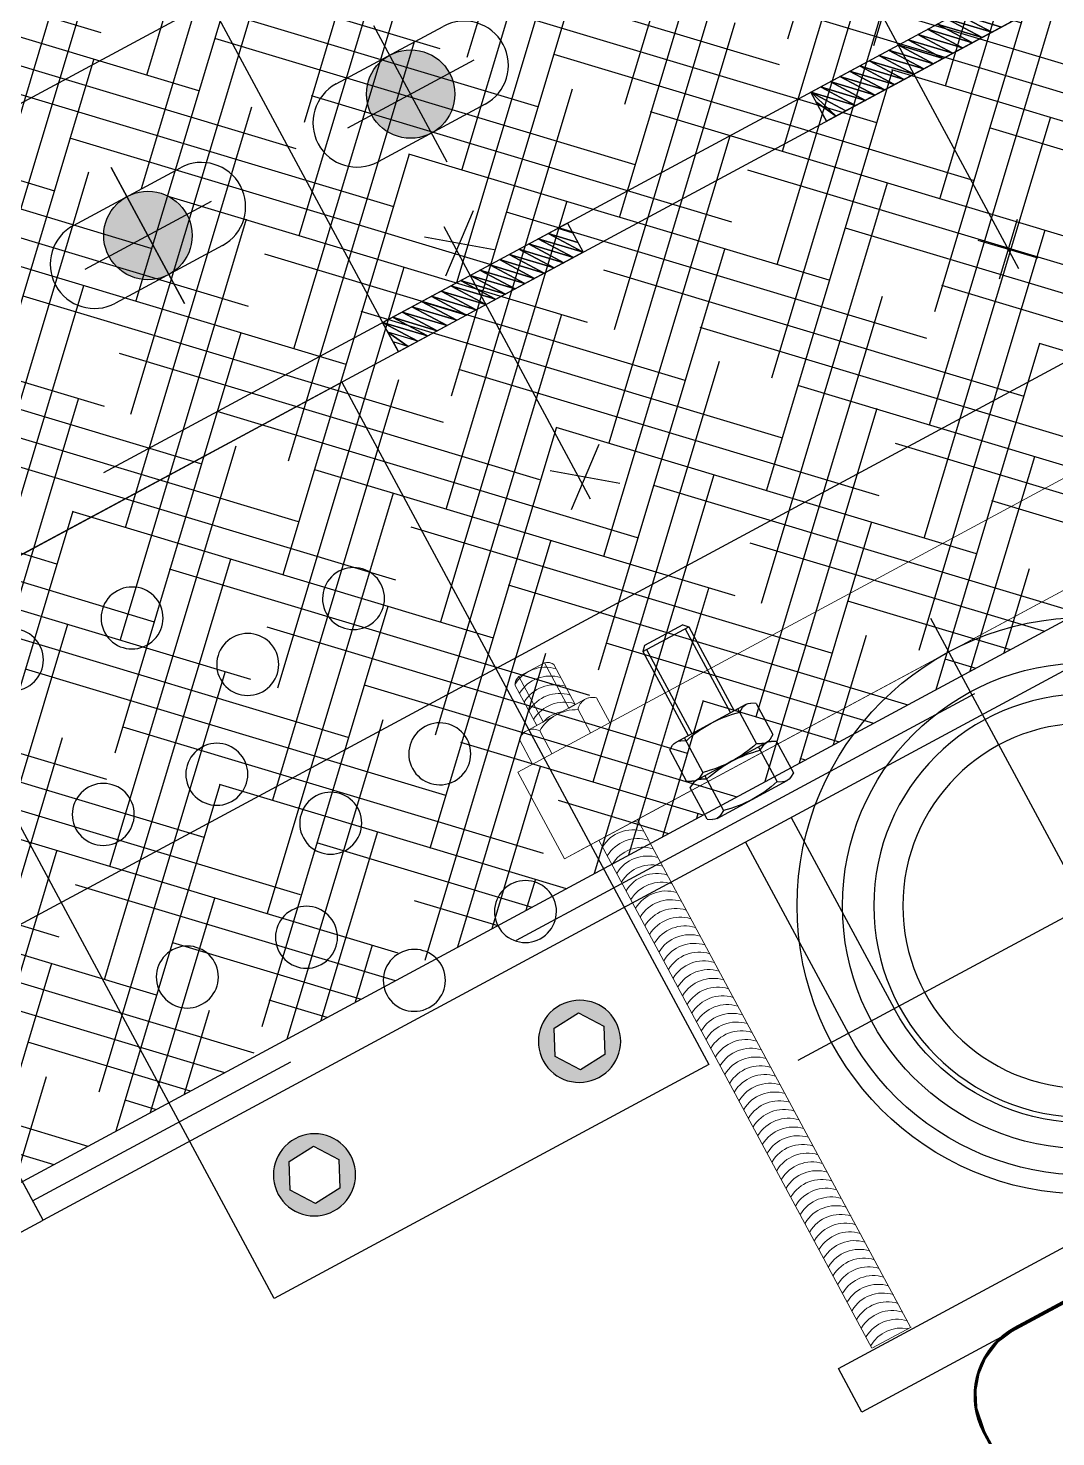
# Model space of a CAD drawing. Header units: inches. Extents: x -7660 to 802, y -193 to 3.
# Drawn here: x 316.0394 to 316.3493, y -152.5547 to -152.1301 of the extents above; entities that cross this region are included whole.
import ezdxf

# ---------------------------------------------------------------- set-up
doc = ezdxf.new("R2010")
doc.units = ezdxf.units.IN
doc.header["$MEASUREMENT"] = 0
doc.set_wipeout_variables(frame=1)
doc.linetypes.add('HIDDEN', pattern=[0.375, 0.25, -0.125])
for name, color, linetype in [('0-A INSTALAR', 10, 'Continuous'), ('AT', 80, 'Continuous'), ('lay_exist', 9, 'Continuous'), ('LINHA FINA', 9, 'Continuous'), ('À INSTALAR', 10, 'Continuous')]:
    doc.layers.add(name, color=color, linetype=linetype)

# ---------------------------------------------------------------- blocks, each defined once
blk = doc.blocks.new('FCI 2')
at = {"layer": 'AT'}
h = blk.add_hatch(color=256, dxfattribs=at)
h.paths.add_polyline_path([(1010713.667785916, 151166.1962165064, 1), (1010726.367785916, 151166.1962165064, 1)])
h.paths.add_polyline_path([(1010723.97610635, 151168.1452679973), (1010723.684874237, 151163.7427361995), (1010719.726553803, 151161.7936847085), (1010716.059465481, 151164.2471650155), (1010716.350697594, 151168.6496968134), (1010720.309018028, 151170.5987483043)], flags=16)
h = blk.add_hatch(color=256, dxfattribs=at)
h.paths.add_polyline_path([(1010714.917785916, 151120.4162165064, 1), (1010727.617785916, 151120.4162165064, 1)])
h.paths.add_polyline_path([(1010725.22610635, 151122.3652679974), (1010724.934874238, 151117.9627361995), (1010720.976553803, 151116.0136847086), (1010717.309465482, 151118.4671650156), (1010717.600697594, 151122.8696968133), (1010721.559018028, 151124.8187483043)], flags=16)
for points in [[(1010707.387785916, 151105.9062165064), (1010827.307785916, 151105.9062165064), (1010827.307785916, 151182.0662165064), (1010707.387785916, 151182.0662165064)], [(1010719.726553803, 151161.7936847085), (1010723.684874237, 151163.7427361994), (1010723.97610635, 151168.1452679973), (1010720.309018028, 151170.5987483043), (1010716.350697594, 151168.6496968134), (1010716.059465481, 151164.2471650155)], [(1010720.976553803, 151116.0136847085), (1010724.934874237, 151117.9627361994), (1010725.22610635, 151122.3652679973), (1010721.559018028, 151124.8187483043), (1010717.600697594, 151122.8696968134), (1010717.309465481, 151118.4671650155)]]:
    blk.add_lwpolyline(points, close=True, dxfattribs=at)
for centre, radius in [((1010741.677785916, 151168.3362165064), 4.79), ((1010769.457785916, 151168.2162165064), 4.79), ((1010720.017785916, 151166.1962165064), 6.35), ((1010720.017785916, 151166.1962165064), 6.35), ((1010796.947785916, 151167.8462165064), 4.79), ((1010795.727785916, 151148.6462165064), 4.79), ((1010740.447785916, 151148.2062165064), 4.79), ((1010767.997785916, 151148.3262165064), 4.79), ((1010754.227785916, 151136.6962165064), 4.79), ((1010783.027785916, 151136.4262165064), 4.79), ((1010810.547785916, 151136.3362165064), 4.79), ((1010721.267785916, 151120.4162165064), 6.35), ((1010721.267785916, 151120.4162165064), 6.35), ((1010757.557785916, 151117.5962165064), 4.79), ((1010785.887785916, 151118.0662165064), 4.79), ((1010813.617785916, 151116.9962165064), 4.79)]:
    blk.add_circle(centre, radius, dxfattribs=at)
blk = doc.blocks.new('*U332')
at = {"linetype": 'Continuous', "true_color": 0x939598}
h = blk.add_hatch(dxfattribs=at)
h.set_pattern_fill('HOUND', color=252, scale=0.07781485166917816, angle=135)
h.set_pattern_definition([(135, (23189.27117142202, 4963.724262901185), (-0.01719481540384413, 0.01031688924230648), [0.07781485166917816, -0.03890742583458908]), (225, (23189.27117142202, 4963.724262901185), (0.01719481540384413, 0.01031688924230648), [0.07781485166917818, -0.03890742583458909])])
h.paths.add_polyline_path([(40711.81952578435, 20616.68770633436), (40711.81952578438, 20617.1001580138), (40712.09368640527, 20617.1001580138), (40712.09368640525, 20616.68770633436)])
at = {"linetype": 'ByBlock', "lineweight": -3, "elevation": -4.579386081537542e-06}
for points in [[(40711.81172974774, 20616.70329840759), (40711.85980530685, 20616.70329840759), (40711.85980530687, 20617.06247717018), (40711.81172974776, 20617.10795405042), (40711.81172974774, 20616.70329840759), (40712.1027817813, 20616.70329840759), (40712.1027817813, 20616.6305353992), (40711.81172974774, 20616.6305353992)], [(40711.81952578435, 20616.68770633436), (40711.81952578438, 20617.1001580138), (40712.09368640527, 20617.1001580138), (40712.09368640525, 20616.68770633436)]]:
    blk.add_lwpolyline(points, close=True, dxfattribs=at)
at = {"elevation": -4.579386081537542e-06}
for points in [[(40711.81562776605, 20616.80074886525), (40711.81562776605, 20616.89300196517)], [(40711.81562776605, 20616.70329840759), (40711.81562776605, 20616.75527198501)]]:
    blk.add_lwpolyline(points, dxfattribs=at)
blk = doc.blocks.new('Suporte Suporte Simples 02')
at = {"linetype": 'Continuous'}
h = blk.add_hatch(color=256, dxfattribs=at)
edge = h.paths.add_edge_path()
edge.add_arc((153.112223457345, -548.3667048063016), 0.005114463218205856, -180, 180, ccw=False)
h = blk.add_hatch(color=256, dxfattribs=at)
edge = h.paths.add_edge_path()
edge.add_arc((153.112223457345, -548.4012274330253), 0.005114463218205856, -180, 180, ccw=False)
for p, q in [((153.0917656056008, -548.5687261034254), (153.0917656056008, -548.1517633675121)), ((153.1377957745644, -548.1517633675121), (153.1377957745644, -548.5687261034254)), ((153.1071089941252, -548.3737371932275, 1.849355622922638e-07), (153.1071089941252, -548.3596724193758, 1.849374818422011e-07)), ((153.1173379205611, -548.3596724193758, 1.849382789985657e-07), (153.1173379205611, -548.3737371932275, 1.849363594486284e-07)), ((153.1377957745644, -548.382078004046), (153.0917656056008, -548.382078004046)), ((153.1071089941252, -548.4082598199511, 1.849355622922638e-07), (153.1071089941252, -548.3941950461012, 1.849374818422011e-07)), ((153.1173379205611, -548.3941950461012, 1.849382789985657e-07), (153.1173379205611, -548.4082598199511, 1.849363594486284e-07))]:
    blk.add_line(p, q, dxfattribs=at)
at = {"linetype": 'HIDDEN', "ltscale": 0.4}
blk.add_lwpolyline([(153.1339599271523, -548.5687261034254), (153.1339599271523, -548.1517633675121)], dxfattribs=at)
at = {"linetype": 'Continuous'}
for points in [[(153.1377957745644, -548.3015252083569), (153.1377957745644, -548.3258189086428), (153.1339599271523, -548.3258189086428), (153.1339599271523, -548.3015252083569), (153.1377957745644, -548.3015252083569)], [(153.1377957745644, -548.302803824161), (153.1339599271523, -548.3066396715749), (153.1377957745644, -548.302803824161), (153.1339599271523, -548.3066396715749), (153.1377957745644, -548.302803824161), (153.1339599271523, -548.3066396715749), (153.1377957745644, -548.304082439965), (153.1339599271523, -548.3066396715749)], [(153.1339599271523, -548.3079182873789), (153.1377957745644, -548.304082439965), (153.1339599271523, -548.3079182873789), (153.1377957745644, -548.304082439965), (153.1339599271523, -548.3079182873789)], [(153.1377957745644, -548.304082439965), (153.1339599271523, -548.3079182873789), (153.1377957745644, -548.304082439965), (153.1339599271523, -548.3079182873789), (153.1377957745644, -548.304082439965), (153.1339599271523, -548.3079182873789), (153.1377957745644, -548.3053610557708), (153.1339599271523, -548.3079182873789)], [(153.1339599271523, -548.309196903183), (153.1377957745644, -548.3053610557708), (153.1339599271523, -548.309196903183), (153.1377957745644, -548.3053610557708), (153.1339599271523, -548.309196903183)], [(153.1377957745644, -548.3053610557708), (153.1339599271523, -548.309196903183), (153.1377957745644, -548.3066396715749), (153.1339599271523, -548.309196903183), (153.1377957745644, -548.3066396715749), (153.1339599271523, -548.309196903183), (153.1377957745644, -548.3066396715749), (153.1339599271523, -548.309196903183)], [(153.1339599271523, -548.3104755189888), (153.1377957745644, -548.3066396715749), (153.1339599271523, -548.3104755189888), (153.1377957745644, -548.3066396715749), (153.1339599271523, -548.3104755189888)], [(153.1377957745644, -548.3066396715749), (153.1339599271523, -548.3104755189888), (153.1377957745644, -548.3079182873789), (153.1339599271523, -548.3104755189888), (153.1377957745644, -548.3079182873789), (153.1339599271523, -548.3117541347929), (153.1377957745644, -548.3079182873789), (153.1339599271523, -548.3117541347929)], [(153.1339599271523, -548.3117541347929), (153.1377957745644, -548.3079182873789), (153.1339599271523, -548.3117541347929), (153.1377957745644, -548.3079182873789), (153.1339599271523, -548.3117541347929)], [(153.1377957745644, -548.3079182873789), (153.1339599271523, -548.3117541347929), (153.1377957745644, -548.309196903183), (153.1339599271523, -548.3117541347929), (153.1377957745644, -548.309196903183), (153.1339599271523, -548.3130327505969), (153.1377957745644, -548.309196903183), (153.1339599271523, -548.3130327505969)], [(153.1339599271523, -548.3130327505969), (153.1377957745644, -548.309196903183), (153.1339599271523, -548.3130327505969), (153.1377957745644, -548.309196903183), (153.1339599271523, -548.3130327505969)], [(153.1377957745644, -548.309196903183), (153.1339599271523, -548.3130327505969), (153.1377957745644, -548.3104755189888), (153.1339599271523, -548.3130327505969), (153.1377957745644, -548.3104755189888), (153.1339599271523, -548.3143113664028), (153.1377957745644, -548.3104755189888), (153.1339599271523, -548.3143113664028)], [(153.1339599271523, -548.3143113664028), (153.1377957745644, -548.3104755189888), (153.1339599271523, -548.3143113664028), (153.1377957745644, -548.3117541347929), (153.1339599271523, -548.3143113664028)], [(153.1275668481285, -548.3117541347929), (153.1326813113483, -548.3168685980108)], [(153.1377957745644, -548.3117541347929), (153.1339599271523, -548.3143113664028), (153.1377957745644, -548.3117541347929), (153.1339599271523, -548.3143113664028), (153.1377957745644, -548.3117541347929), (153.1339599271523, -548.3155899822068), (153.1377957745644, -548.3117541347929), (153.1339599271523, -548.3155899822068)], [(153.1339599271523, -548.3155899822068), (153.1377957745644, -548.3117541347929), (153.1339599271523, -548.3155899822068), (153.1377957745644, -548.3130327505969), (153.1339599271523, -548.3155899822068)], [(153.1377957745644, -548.3130327505969), (153.1339599271523, -548.3155899822068), (153.1377957745644, -548.3130327505969), (153.1339599271523, -548.3155899822068), (153.1377957745644, -548.3130327505969), (153.1339599271523, -548.3168685980108), (153.1377957745644, -548.3130327505969), (153.1339599271523, -548.3168685980108), (153.1377957745644, -548.3130327505969), (153.1339599271523, -548.3168685980108), (153.1377957745644, -548.3143113664028), (153.1339599271523, -548.3168685980108)], [(153.1633680906561, -548.3117541347929), (153.15825362744, -548.3168685980108)], [(153.15825362744, -548.3117541347929), (153.1633680906561, -548.3168685980108)], [(153.1633680906561, -548.3143113664028), (153.1275668481285, -548.3143113664028)], [(153.1377957745644, -548.3143113664028), (153.1339599271523, -548.3181472138167), (153.1377957745644, -548.3143113664028), (153.1339599271523, -548.3181472138167), (153.1377957745644, -548.3143113664028), (153.1339599271523, -548.3181472138167), (153.1377957745644, -548.3143113664028), (153.1339599271523, -548.3181472138167), (153.1377957745644, -548.3143113664028), (153.1339599271523, -548.3181472138167), (153.1377957745644, -548.3155899822068), (153.1339599271523, -548.3181472138167)], [(153.1377957745644, -548.3155899822068), (153.1339599271523, -548.3194258296207), (153.1377957745644, -548.3155899822068), (153.1339599271523, -548.3194258296207), (153.1377957745644, -548.3155899822068), (153.1339599271523, -548.3194258296207), (153.1377957745644, -548.3155899822068), (153.1339599271523, -548.3194258296207), (153.1377957745644, -548.3155899822068), (153.1339599271523, -548.3194258296207), (153.1377957745644, -548.3168685980108), (153.1339599271523, -548.3194258296207)], [(153.1377957745644, -548.3168685980108), (153.1339599271523, -548.3207044454248), (153.1377957745644, -548.3168685980108), (153.1339599271523, -548.3207044454248), (153.1377957745644, -548.3168685980108), (153.1339599271523, -548.3207044454248), (153.1377957745644, -548.3181472138167), (153.1339599271523, -548.3207044454248), (153.1377957745644, -548.3181472138167), (153.1339599271523, -548.3207044454248), (153.1377957745644, -548.3181472138167), (153.1339599271523, -548.3207044454248)], [(153.1377957745644, -548.3181472138167), (153.1339599271523, -548.3219830612288), (153.1377957745644, -548.3181472138167), (153.1339599271523, -548.3219830612288), (153.1377957745644, -548.3181472138167), (153.1339599271523, -548.3219830612288), (153.1377957745644, -548.3194258296207), (153.1339599271523, -548.3219830612288), (153.1377957745644, -548.3194258296207), (153.1339599271523, -548.3232616770347), (153.1377957745644, -548.3194258296207), (153.1339599271523, -548.3232616770347)], [(153.1377957745644, -548.3194258296207), (153.1339599271523, -548.3232616770347), (153.1377957745644, -548.3194258296207), (153.1339599271523, -548.3232616770347), (153.1377957745644, -548.3194258296207), (153.1339599271523, -548.3232616770347), (153.1377957745644, -548.3207044454248), (153.1339599271523, -548.3232616770347), (153.1377957745644, -548.3207044454248), (153.1339599271523, -548.3245402928387), (153.1377957745644, -548.3207044454248), (153.1339599271523, -548.3245402928387)], [(153.1377957745644, -548.3207044454248), (153.1339599271523, -548.3245402928387), (153.1377957745644, -548.3207044454248), (153.1339599271523, -548.3245402928387), (153.1377957745644, -548.3207044454248), (153.1339599271523, -548.3245402928387), (153.1377957745644, -548.3219830612288), (153.1339599271523, -548.3245402928387), (153.1377957745644, -548.3219830612288), (153.1339599271523, -548.3258189086428), (153.1377957745644, -548.3219830612288), (153.1339599271523, -548.3258189086428)], [(153.1377957745644, -548.3219830612288), (153.1339599271523, -548.3258189086428), (153.1377957745644, -548.3232616770347), (153.1339599271523, -548.3258189086428), (153.1377957745644, -548.3232616770347), (153.1339599271523, -548.3258189086428), (153.1377957745644, -548.3232616770347), (153.1339599271523, -548.3258189086428), (153.1377957745644, -548.3232616770347), (153.1339599271523, -548.3258189086428)], [(153.1339599271523, -548.3258189086428), (153.1377957745644, -548.3232616770347), (153.1339599271523, -548.3258189086428), (153.1377957745644, -548.3232616770347)], [(153.1339599271523, -548.3258189086428), (153.1377957745644, -548.3245402928387), (153.1352385429564, -548.3258189086428), (153.1377957745644, -548.3245402928387), (153.1352385429564, -548.3258189086428), (153.1377957745644, -548.3245402928387), (153.1352385429564, -548.3258189086428), (153.1377957745644, -548.3245402928387), (153.1352385429564, -548.3258189086428)], [(153.1352385429564, -548.3258189086428), (153.1377957745644, -548.3245402928387), (153.1352385429564, -548.3258189086428), (153.1377957745644, -548.3245402928387)], [(153.1352385429564, -548.3258189086428), (153.1377957745644, -548.3258189086428), (153.1365171587604, -548.3258189086428), (153.1377957745644, -548.3258189086428), (153.1365171587604, -548.3258189086428), (153.1377957745644, -548.3258189086428), (153.1365171587604, -548.3258189086428), (153.1377957745644, -548.3258189086428), (153.1365171587604, -548.3258189086428)], [(153.112223457345, -548.3583938035717), (153.112223457345, -548.3750158090315)], [(153.1339599271523, -548.3577843037583), (153.1339599271523, -548.3577843037583)], [(153.1339599271523, -548.3577843037583), (153.1339599271523, -548.3577843037583), (153.1339599271523, -548.3577843037583), (153.1339599271523, -548.3577843037583), (153.1339599271523, -548.3590629195623), (153.1352385429564, -548.3577843037583), (153.1339599271523, -548.3590629195623), (153.1352385429564, -548.3577843037583), (153.1339599271523, -548.3590629195623), (153.1352385429564, -548.3577843037583), (153.1339599271523, -548.3590629195623), (153.1352385429564, -548.3577843037583)], [(153.1339599271523, -548.3590629195623), (153.1352385429564, -548.3577843037583), (153.1339599271523, -548.3590629195623), (153.1352385429564, -548.3577843037583), (153.1339599271523, -548.3590629195623)], [(153.1339599271523, -548.3603415353682), (153.1365171587604, -548.3577843037583), (153.1339599271523, -548.3603415353682), (153.1365171587604, -548.3577843037583), (153.1339599271523, -548.3603415353682), (153.1365171587604, -548.3577843037583), (153.1339599271523, -548.3603415353682), (153.1365171587604, -548.3577843037583)], [(153.1339599271523, -548.3603415353682), (153.1377957745644, -548.3577843037583), (153.1339599271523, -548.3603415353682), (153.1377957745644, -548.3577843037583), (153.1339599271523, -548.3603415353682)], [(153.1377957745644, -548.3577843037583), (153.1339599271523, -548.3616201511722), (153.1377957745644, -548.3577843037583), (153.1339599271523, -548.3616201511722)], [(153.1377957745644, -548.3577843037583), (153.1339599271523, -548.3616201511722), (153.1377957745644, -548.3590629195623), (153.1339599271523, -548.3616201511722), (153.1377957745644, -548.3590629195623), (153.1339599271523, -548.3616201511722), (153.1377957745644, -548.3590629195623), (153.1339599271523, -548.3616201511722), (153.1377957745644, -548.3590629195623), (153.1339599271523, -548.3628987669763), (153.1377957745644, -548.3590629195623), (153.1339599271523, -548.3628987669763)], [(153.1377957745644, -548.382078004046), (153.1377957745644, -548.382078004046), (153.1339599271523, -548.382078004046), (153.1339599271523, -548.3577843037583), (153.1377957745644, -548.3577843037583), (153.1377957745644, -548.382078004046)], [(153.1377957745644, -548.3590629195623), (153.1339599271523, -548.3628987669763), (153.1377957745644, -548.3603415353682), (153.1339599271523, -548.3628987669763), (153.1377957745644, -548.3603415353682), (153.1339599271523, -548.3641773827803), (153.1377957745644, -548.3603415353682), (153.1339599271523, -548.3641773827803), (153.1377957745644, -548.3603415353682), (153.1339599271523, -548.3641773827803), (153.1377957745644, -548.3603415353682), (153.1339599271523, -548.3641773827803)], [(153.1377957745644, -548.3603415353682), (153.1339599271523, -548.3641773827803), (153.1377957745644, -548.3616201511722), (153.1339599271523, -548.3641773827803), (153.1377957745644, -548.3616201511722), (153.1339599271523, -548.3654559985862), (153.1377957745644, -548.3616201511722), (153.1339599271523, -548.3654559985862), (153.1377957745644, -548.3616201511722), (153.1339599271523, -548.3654559985862), (153.1377957745644, -548.3616201511722), (153.1339599271523, -548.3654559985862)], [(153.1377957745644, -548.3616201511722), (153.1339599271523, -548.3654559985862), (153.1377957745644, -548.3628987669763), (153.1339599271523, -548.3654559985862), (153.1377957745644, -548.3628987669763), (153.1339599271523, -548.3667346143902), (153.1377957745644, -548.3628987669763), (153.1339599271523, -548.3667346143902), (153.1377957745644, -548.3628987669763), (153.1339599271523, -548.3667346143902), (153.1377957745644, -548.3641773827803), (153.1339599271523, -548.3667346143902)], [(153.1377957745644, -548.3641773827803), (153.1339599271523, -548.3667346143902), (153.1377957745644, -548.3641773827803), (153.1339599271523, -548.3667346143902), (153.1377957745644, -548.3641773827803), (153.1339599271523, -548.3680132301943), (153.1377957745644, -548.3641773827803), (153.1339599271523, -548.3680132301943), (153.1377957745644, -548.3641773827803), (153.1339599271523, -548.3680132301943), (153.1377957745644, -548.3654559985862), (153.1339599271523, -548.3680132301943)], [(153.1211737679769, -548.3667048063016), (153.103273146713, -548.3667048063016)], [(153.1211737691046, -548.3667048063016), (153.1032731478408, -548.3667048063016)], [(153.1275668481285, -548.3667346143902), (153.1326813113483, -548.3731276934141)], [(153.1326813113483, -548.3667346143902), (153.1275668481285, -548.3731276934141)], [(153.1377957745644, -548.3654559985862), (153.1339599271523, -548.3692918460001), (153.1377957745644, -548.3654559985862), (153.1339599271523, -548.3692918460001), (153.1377957745644, -548.3654559985862), (153.1339599271523, -548.3692918460001), (153.1377957745644, -548.3654559985862), (153.1339599271523, -548.3692918460001), (153.1377957745644, -548.3654559985862), (153.1339599271523, -548.3692918460001), (153.1377957745644, -548.3667346143902), (153.1339599271523, -548.3692918460001)], [(153.1377957745644, -548.3667346143902), (153.1339599271523, -548.3705704618042), (153.1377957745644, -548.3667346143902), (153.1339599271523, -548.3705704618042), (153.1377957745644, -548.3667346143902), (153.1339599271523, -548.3705704618042), (153.1377957745644, -548.3667346143902), (153.1339599271523, -548.3705704618042), (153.1377957745644, -548.3667346143902), (153.1339599271523, -548.3705704618042), (153.1377957745644, -548.3680132301943), (153.1339599271523, -548.3705704618042)], [(153.1633680906561, -548.3667346143902), (153.15825362744, -548.3731276934141)], [(153.15825362744, -548.3667346143902), (153.1633680906561, -548.3731276934141)], [(153.1377957745644, -548.3680132301943), (153.1339599271523, -548.3718490776082), (153.1377957745644, -548.3680132301943), (153.1339599271523, -548.3718490776082), (153.1377957745644, -548.3680132301943), (153.1339599271523, -548.3718490776082), (153.1377957745644, -548.3692918460001), (153.1339599271523, -548.3718490776082), (153.1377957745644, -548.3692918460001), (153.1339599271523, -548.3718490776082), (153.1377957745644, -548.3692918460001), (153.1339599271523, -548.3718490776082)], [(153.1339599271523, -548.3731276934141), (153.1377957745644, -548.3692918460001), (153.1339599271523, -548.3731276934141), (153.1377957745644, -548.3692918460001), (153.1339599271523, -548.3731276934141)], [(153.1377957745644, -548.3692918460001), (153.1339599271523, -548.3731276934141), (153.1377957745644, -548.3705704618042), (153.1339599271523, -548.3731276934141), (153.1377957745644, -548.3705704618042), (153.1339599271523, -548.3731276934141), (153.1377957745644, -548.3705704618042), (153.1339599271523, -548.3731276934141)], [(153.1633680906561, -548.3705704618042), (153.1275668481285, -548.3705704618042)], [(153.1339599271523, -548.3744063092181), (153.1377957745644, -548.3705704618042), (153.1339599271523, -548.3744063092181), (153.1377957745644, -548.3705704618042), (153.1339599271523, -548.3744063092181)], [(153.1377957745644, -548.3705704618042), (153.1339599271523, -548.3744063092181), (153.1377957745644, -548.3718490776082), (153.1339599271523, -548.3744063092181), (153.1377957745644, -548.3718490776082), (153.1339599271523, -548.3756849250221), (153.1377957745644, -548.3718490776082), (153.1339599271523, -548.3756849250221)], [(153.1339599271523, -548.3756849250221), (153.1377957745644, -548.3718490776082), (153.1339599271523, -548.3756849250221), (153.1377957745644, -548.3718490776082), (153.1339599271523, -548.3756849250221)], [(153.1377957745644, -548.3718490776082), (153.1339599271523, -548.3756849250221), (153.1377957745644, -548.3731276934141), (153.1339599271523, -548.3756849250221), (153.1377957745644, -548.3731276934141), (153.1339599271523, -548.376963540828), (153.1377957745644, -548.3731276934141), (153.1339599271523, -548.376963540828)], [(153.1339599271523, -548.376963540828), (153.1377957745644, -548.3731276934141), (153.1339599271523, -548.376963540828), (153.1377957745644, -548.3731276934141), (153.1339599271523, -548.376963540828)], [(153.1377957745644, -548.3731276934141), (153.1339599271523, -548.376963540828), (153.1377957745644, -548.3744063092181), (153.1339599271523, -548.376963540828), (153.1377957745644, -548.3744063092181), (153.1339599271523, -548.378242156632), (153.1377957745644, -548.3744063092181), (153.1339599271523, -548.378242156632)], [(153.1339599271523, -548.378242156632), (153.1377957745644, -548.3744063092181), (153.1339599271523, -548.378242156632), (153.1377957745644, -548.3756849250221), (153.1339599271523, -548.378242156632)], [(153.1377957745644, -548.3756849250221), (153.1339599271523, -548.378242156632), (153.1377957745644, -548.3756849250221), (153.1339599271523, -548.378242156632), (153.1377957745644, -548.3756849250221), (153.1339599271523, -548.3795207724361), (153.1377957745644, -548.3756849250221), (153.1339599271523, -548.3795207724361)], [(153.1339599271523, -548.3795207724361), (153.1377957745644, -548.3756849250221), (153.1339599271523, -548.3795207724361), (153.1377957745644, -548.376963540828), (153.1339599271523, -548.3795207724361)], [(153.1377957745644, -548.376963540828), (153.1339599271523, -548.3807993882401), (153.1377957745644, -548.376963540828), (153.1339599271523, -548.3807993882401), (153.1377957745644, -548.376963540828), (153.1339599271523, -548.3807993882401), (153.1377957745644, -548.376963540828), (153.1339599271523, -548.3807993882401)], [(153.1339599271523, -548.3807993882401), (153.1377957745644, -548.376963540828), (153.1339599271523, -548.3807993882401), (153.1377957745644, -548.378242156632), (153.1339599271523, -548.3807993882401)], [(153.1377957745644, -548.378242156632), (153.1339599271523, -548.382078004046), (153.1377957745644, -548.378242156632), (153.1339599271523, -548.382078004046), (153.1377957745644, -548.378242156632), (153.1339599271523, -548.382078004046), (153.1377957745644, -548.378242156632), (153.1339599271523, -548.382078004046)], [(153.1339599271523, -548.382078004046), (153.1377957745644, -548.378242156632), (153.1339599271523, -548.382078004046), (153.1377957745644, -548.3795207724361), (153.1339599271523, -548.382078004046)], [(153.1377957745644, -548.3795207724361), (153.1339599271523, -548.382078004046), (153.1377957745644, -548.3795207724361), (153.1339599271523, -548.382078004046), (153.1377957745644, -548.3795207724361), (153.1352385429564, -548.382078004046), (153.1377957745644, -548.3807993882401), (153.1352385429564, -548.382078004046), (153.1377957745644, -548.3807993882401), (153.1352385429564, -548.382078004046), (153.1377957745644, -548.3807993882401), (153.1352385429564, -548.382078004046)], [(153.1377957745644, -548.3807993882401), (153.1352385429564, -548.382078004046), (153.1377957745644, -548.3807993882401), (153.1352385429564, -548.382078004046), (153.1377957745644, -548.3807993882401), (153.1365171587604, -548.382078004046), (153.1377957745644, -548.382078004046), (153.1365171587604, -548.382078004046), (153.1377957745644, -548.382078004046), (153.1365171587604, -548.382078004046), (153.1377957745644, -548.382078004046), (153.1365171587604, -548.382078004046)], [(153.112223457345, -548.3929164302954), (153.112223457345, -548.4095384357552)], [(153.1211737679769, -548.4012274330253), (153.103273146713, -548.4012274330253)], [(153.1211737691046, -548.4012274330253), (153.1032731478408, -548.4012274330253)], [(153.1032731478408, -548.4012274330253), (153.1211737691046, -548.4012274330253)]]:
    blk.add_lwpolyline(points, dxfattribs=at)
for centre in [(153.112223457345, -548.3667048063016, 1.849373192235973e-07), (153.112223457345, -548.4012274330253, 1.849373192235973e-07)]:
    blk.add_circle(centre, 0.005114463218205856, dxfattribs=at)
for centre, start, end in [((153.112223457345, -548.3596724193758), 0, 180), ((153.112223457345, -548.3737371932275), 180, 0), ((153.112223457345, -548.3941950461012), 0, 180), ((153.112223457345, -548.4082598199511), 180, 0)]:
    blk.add_arc(centre, 0.005114463218319542, start, end, dxfattribs=at)
blk = doc.blocks.new('Pipe Aux RRU Suporte')
for p, q in [((40710.58152763164, 20616.94014708022, -4.579386081536062e-06), (40710.54302943825, 20616.94014707985, -4.579386081536062e-06)), ((40710.58152763164, 20616.9309116346, -4.579386081536062e-06), (40710.54302943825, 20616.93091163422, -4.579386081536062e-06)), ((40710.58152763164, 20616.85395755422, -4.579386081536062e-06), (40710.54302943826, 20616.85395755458, -4.579386081536062e-06)), ((40710.58152763164, 20616.84472210861, -4.579386081536062e-06), (40710.54302943826, 20616.84472210897, -4.579386081536062e-06))]:
    blk.add_line(p, q)
at = {"linetype": 'ByBlock', "lineweight": -3}
blk.add_circle((40710.54302943825, 20616.89243459441, -4.579386081536062e-06), 0.03750859076539309, dxfattribs=at)
blk.add_circle((40710.54302943825, 20616.89243459441, -4.579386081536062e-06), 0.0323574432272988)
for radius in [0.04771248543888035, 0.03847703982221023]:
    blk.add_arc((40710.54302943825, 20616.89243459441, -4.579386081536062e-06), radius, 90.0000000066701, 270.0000000066701)
at = {"layer": 'LINHA FINA', "color": 8}
for p, q in [((40710.54302943826, 20616.83464258666, -4.579386081536062e-06), (40710.54302943825, 20616.95022660215, -4.579386081536062e-06)), ((40710.58830316805, 20616.94421859766, -4.579386081536062e-06), (40710.5878299988, 20616.94339904428, -4.579386081536062e-06)), ((40710.59460113406, 20616.94421859856, -4.579386081536062e-06), (40710.59507430348, 20616.94339904528, -4.579386081536062e-06)), ((40710.59598667003, 20616.94421859763, -4.579386081536062e-06), (40710.59551350078, 20616.94339904424, -4.579386081536062e-06)), ((40710.60228463602, 20616.94421859851, -4.579386081536062e-06), (40710.60275780545, 20616.94339904524, -4.579386081536062e-06)), ((40710.58761040023, 20616.94257949093, -4.579386081536062e-06), (40710.58761040169, 20616.92847922399, -4.579386081536062e-06)), ((40710.58830316838, 20616.94094038435, -4.579386081536062e-06), (40710.58782999897, 20616.94175993762, -4.579386081536062e-06)), ((40710.59460113439, 20616.94094038523, -4.579386081536062e-06), (40710.59507430364, 20616.94175993861, -4.579386081536062e-06)), ((40710.59529390221, 20616.94257949197, -4.579386081536062e-06), (40710.59529390367, 20616.92847922503, -4.579386081536062e-06)), ((40710.5952939022, 20616.94257949197, -4.579386081536062e-06), (40710.59529390367, 20616.92847922503, -4.579386081536062e-06)), ((40710.59529390221, 20616.94257949088, -4.579386081536062e-06), (40710.59529390367, 20616.92847922393, -4.579386081536062e-06)), ((40710.5952939022, 20616.9425794909, -4.579386081536062e-06), (40710.59529390367, 20616.92847922394, -4.579386081536062e-06)), ((40710.59598667036, 20616.94094038431, -4.579386081536062e-06), (40710.59551350094, 20616.94175993757, -4.579386081536062e-06)), ((40710.60228463637, 20616.94094038519, -4.579386081536062e-06), (40710.60275780562, 20616.94175993856, -4.579386081536062e-06)), ((40710.60297740419, 20616.94257949192, -4.579386081536062e-06), (40710.60297740564, 20616.92847922498, -4.579386081536062e-06)), ((40710.60297740419, 20616.94257949192, -4.579386081536062e-06), (40710.60297740564, 20616.92847922498, -4.579386081536062e-06)), ((40710.60297740419, 20616.94257949085, -4.579386081536062e-06), (40710.60297740564, 20616.92847922388, -4.579386081536062e-06)), ((40710.59529390238, 20616.94094038505, -4.579386081536062e-06), (40710.58830316838, 20616.94094038435, -4.579386081536062e-06)), ((40710.60297740436, 20616.94094038501, -4.579386081536062e-06), (40710.59598667036, 20616.94094038431, -4.579386081536062e-06)), ((40710.619886147, 20616.94014707515, -4.579386081536062e-06), (40710.60297740444, 20616.94014707515, -4.579386081536062e-06)), ((40710.619886147, 20616.93940917574, -4.579386081536062e-06), (40710.60297740444, 20616.93940917575, -4.579386081536062e-06)), ((40710.619886147, 20616.94014707514, -4.579386081536062e-06), (40710.619886147, 20616.93091162857, -4.579386081536062e-06)), ((40710.62069065913, 20616.93940917574, -4.579386081536062e-06), (40710.619886147, 20616.94014707514, -4.579386081536062e-06)), ((40710.62069065914, 20616.93164952896, -4.579386081536062e-06), (40710.62069065913, 20616.93940917574, -4.579386081536062e-06)), ((40710.619886147, 20616.93164952898, -4.579386081536062e-06), (40710.60297740444, 20616.93164952899, -4.579386081536062e-06)), ((40710.62069065913, 20616.93164952897, -4.579386081536062e-06), (40710.619886147, 20616.93091162857, -4.579386081536062e-06)), ((40710.5883031695, 20616.93011833072, -4.579386081536062e-06), (40710.58783000025, 20616.92929877734, -4.579386081536062e-06)), ((40710.5883031695, 20616.93011833072, -4.579386081536062e-06), (40710.5952939035, 20616.93011833144, -4.579386081536062e-06)), ((40710.59460113551, 20616.93011833161, -4.579386081536062e-06), (40710.59507430493, 20616.92929877833, -4.579386081536062e-06)), ((40710.59598667148, 20616.93011833067, -4.579386081536062e-06), (40710.59551350225, 20616.9292987773, -4.579386081536062e-06)), ((40710.59598667148, 20616.93011833067, -4.579386081536062e-06), (40710.60297740548, 20616.9301183314, -4.579386081536062e-06)), ((40710.60228463749, 20616.93011833157, -4.579386081536062e-06), (40710.6027578069, 20616.92929877828, -4.579386081536062e-06)), ((40710.61988614699, 20616.93091162953, -4.579386081536062e-06), (40710.60297740539, 20616.93091162953, -4.579386081536062e-06)), ((40710.58830316985, 20616.92684011739, -4.579386081536062e-06), (40710.58783000043, 20616.92765967068, -4.579386081536062e-06)), ((40710.59460113585, 20616.92684011829, -4.579386081536062e-06), (40710.5950743051, 20616.92765967167, -4.579386081536062e-06)), ((40710.59598667183, 20616.92684011735, -4.579386081536062e-06), (40710.5955135024, 20616.92765967063, -4.579386081536062e-06)), ((40710.60228463783, 20616.92684011825, -4.579386081536062e-06), (40710.60275780709, 20616.92765967163, -4.579386081536062e-06)), ((40710.4852374305, 20616.8924345944, -4.579386081536062e-06), (40710.600821446, 20616.89243459441, -4.579386081536062e-06)), ((40710.58830316985, 20616.85802907143, -4.579386081536062e-06), (40710.58783000043, 20616.85720951815, -4.579386081536062e-06)), ((40710.59460113586, 20616.85802907053, -4.579386081536062e-06), (40710.59507430511, 20616.85720951715, -4.579386081536062e-06)), ((40710.59598667183, 20616.85802907148, -4.579386081536062e-06), (40710.59551350241, 20616.8572095182, -4.579386081536062e-06)), ((40710.60228463783, 20616.85802907058, -4.579386081536062e-06), (40710.60275780709, 20616.8572095172, -4.579386081536062e-06)), ((40710.58761040025, 20616.84228969789, -4.579386081536062e-06), (40710.58761040171, 20616.85638996485, -4.579386081536062e-06)), ((40710.58830316952, 20616.8547508581, -4.579386081536062e-06), (40710.58783000027, 20616.85557041148, -4.579386081536062e-06)), ((40710.58830316952, 20616.8547508581, -4.579386081536062e-06), (40710.59529390351, 20616.85475085738, -4.579386081536062e-06)), ((40710.59460113553, 20616.85475085721, -4.579386081536062e-06), (40710.59507430495, 20616.85557041049, -4.579386081536062e-06)), ((40710.59529390222, 20616.84228969794, -4.579386081536062e-06), (40710.59529390369, 20616.8563899649, -4.579386081536062e-06)), ((40710.59529390222, 20616.84228969792, -4.579386081536062e-06), (40710.59529390369, 20616.85638996489, -4.579386081536062e-06)), ((40710.59529390222, 20616.84228969685, -4.579386081536062e-06), (40710.59529390369, 20616.85638996381, -4.579386081536062e-06)), ((40710.59529390222, 20616.84228969685, -4.579386081536062e-06), (40710.59529390369, 20616.85638996381, -4.579386081536062e-06)), ((40710.5959866715, 20616.85475085814, -4.579386081536062e-06), (40710.59551350225, 20616.85557041153, -4.579386081536062e-06)), ((40710.5959866715, 20616.85475085814, -4.579386081536062e-06), (40710.60297740548, 20616.85475085743, -4.579386081536062e-06)), ((40710.6022846375, 20616.85475085725, -4.579386081536062e-06), (40710.60275780692, 20616.85557041055, -4.579386081536062e-06)), ((40710.6029774042, 20616.84228969799, -4.579386081536062e-06), (40710.60297740566, 20616.85638996495, -4.579386081536062e-06)), ((40710.6029774042, 20616.8422896969, -4.579386081536062e-06), (40710.60297740566, 20616.85638996384, -4.579386081536062e-06)), ((40710.6029774042, 20616.8422896969, -4.579386081536062e-06), (40710.60297740566, 20616.85638996384, -4.579386081536062e-06)), ((40710.619886147, 20616.85321965984, -4.579386081536062e-06), (40710.60297740444, 20616.85321965984, -4.579386081536062e-06)), ((40710.619886147, 20616.8539575593, -4.579386081536062e-06), (40710.6029774054, 20616.85395755929, -4.579386081536062e-06)), ((40710.619886147, 20616.84472211368, -4.579386081536062e-06), (40710.619886147, 20616.85395756025, -4.579386081536062e-06)), ((40710.62069065915, 20616.85321965985, -4.579386081536062e-06), (40710.619886147, 20616.85395756025, -4.579386081536062e-06)), ((40710.62069065915, 20616.85321965986, -4.579386081536062e-06), (40710.62069065915, 20616.84546001308, -4.579386081536062e-06)), ((40710.619886147, 20616.84546001308, -4.579386081536062e-06), (40710.60297740444, 20616.84546001308, -4.579386081536062e-06)), ((40710.619886147, 20616.84472211368, -4.579386081536062e-06), (40710.60297740444, 20616.84472211368, -4.579386081536062e-06)), ((40710.62069065915, 20616.84546001308, -4.579386081536062e-06), (40710.619886147, 20616.84472211368, -4.579386081536062e-06)), ((40710.5883031684, 20616.84392880448, -4.579386081536062e-06), (40710.58782999898, 20616.84310925121, -4.579386081536062e-06)), ((40710.59529390239, 20616.84392880377, -4.579386081536062e-06), (40710.5883031684, 20616.84392880448, -4.579386081536062e-06)), ((40710.59460113441, 20616.8439288036, -4.579386081536062e-06), (40710.59507430366, 20616.84310925021, -4.579386081536062e-06)), ((40710.59598667038, 20616.84392880452, -4.579386081536062e-06), (40710.59551350096, 20616.84310925125, -4.579386081536062e-06)), ((40710.60297740437, 20616.84392880381, -4.579386081536062e-06), (40710.59598667038, 20616.84392880452, -4.579386081536062e-06)), ((40710.60228463639, 20616.84392880364, -4.579386081536062e-06), (40710.60275780564, 20616.84310925026, -4.579386081536062e-06)), ((40710.58830316806, 20616.84065059117, -4.579386081536062e-06), (40710.58782999881, 20616.84147014454, -4.579386081536062e-06)), ((40710.59460113406, 20616.84065059027, -4.579386081536062e-06), (40710.59507430349, 20616.84147014354, -4.579386081536062e-06)), ((40710.59598667005, 20616.8406505912, -4.579386081536062e-06), (40710.5955135008, 20616.84147014458, -4.579386081536062e-06)), ((40710.60228463604, 20616.8406505903, -4.579386081536062e-06), (40710.60275780547, 20616.84147014359, -4.579386081536062e-06))]:
    blk.add_line(p, q, dxfattribs=at)
at = {"layer": 'LINHA FINA', "color": 8, "elevation": -4.579386081536062e-06}
for points in [[(40710.58830316805, 20616.94421859766), (40710.59460113419, 20616.94421859832)], [(40710.59598667003, 20616.94421859763), (40710.60228463617, 20616.94421859828)], [(40710.59460113571, 20616.92684011805), (40710.58830316985, 20616.92684011739)], [(40710.60228463769, 20616.92684011801), (40710.59598667183, 20616.92684011735)], [(40710.59460113572, 20616.85802907078), (40710.58830316985, 20616.85802907143)], [(40710.6022846377, 20616.85802907082), (40710.59598667183, 20616.85802907148)], [(40710.58830316806, 20616.84065059117), (40710.5946011342, 20616.84065059051)], [(40710.59598667005, 20616.8406505912), (40710.60228463618, 20616.84065059055)]]:
    blk.add_lwpolyline(points, dxfattribs=at)
at = {"layer": 'LINHA FINA', "color": 8}
for centre, radius, start, end in [((40710.58924950689, 20616.9425794911, -4.579386081536062e-06), 0.001639106662122853, 150.0000058611441, 210.000006017097), ((40710.59365479554, 20616.9425794918, -4.579386081536062e-06), 0.001639106662122853, 330.0000058611441, 30.00000601709706), ((40710.59693300886, 20616.94257949106, -4.579386081536062e-06), 0.001639106662122853, 150.0000058611441, 210.000006017097), ((40710.60133829752, 20616.94257949176, -4.579386081536062e-06), 0.001639106662122853, 330.0000058611441, 30.00000601709706), ((40710.60908883176, 20616.93552935967, -4.579386081536062e-06), 0.02147843080309596, 165.4083515119753, 194.5916604131097), ((40710.57381547214, 20616.93552935628, -4.579386081536062e-06), 0.02147843080309596, 345.4083515119752, 14.59166041310969), ((40710.61677233374, 20616.93552935962, -4.579386081536062e-06), 0.02147843080309596, 165.4083515119753, 194.5916604131097), ((40710.58149897412, 20616.93552935623, -4.579386081536062e-06), 0.02147843080309596, 345.4083515119752, 14.59166041310969), ((40710.58924950835, 20616.92847922415, -4.579386081536062e-06), 0.001639106662122853, 150.0000058611441, 210.000006017097), ((40710.59365479701, 20616.92847922485, -4.579386081536062e-06), 0.001639106662122853, 330.0000058611441, 30.00000601709706), ((40710.59693301033, 20616.92847922411, -4.579386081536062e-06), 0.001639106662122853, 150.0000058611441, 210.000006017097), ((40710.60133829899, 20616.9284792248, -4.579386081536062e-06), 0.001639106662122853, 330.0000058611441, 30.00000601709706), ((40710.58924950836, 20616.85638996468, -4.579386081536062e-06), 0.001639106662122853, 149.9999939971675, 209.9999941522359), ((40710.59365479703, 20616.85638996399, -4.579386081536062e-06), 0.001639106662122853, 329.9999939971675, 29.99999415223601), ((40710.59693301034, 20616.85638996472, -4.579386081536062e-06), 0.001639106662122853, 149.9999939971675, 209.9999941522359), ((40710.601338299, 20616.85638996402, -4.579386081536062e-06), 0.001639106662122853, 329.9999939971675, 29.99999415223601), ((40710.60908883177, 20616.84933982915, -4.579386081536062e-06), 0.02147843080309596, 165.4083396006622, 194.5916485020894), ((40710.57381547215, 20616.84933983255, -4.579386081536062e-06), 0.02147843080309596, 345.4083396006622, 14.5916485020894), ((40710.61677233375, 20616.8493398292, -4.579386081536062e-06), 0.02147843080309596, 165.4083396006622, 194.5916485020894), ((40710.58149897413, 20616.8493398326, -4.579386081536062e-06), 0.02147843080309596, 345.4083396006622, 14.5916485020894), ((40710.58924950691, 20616.84228969772, -4.579386081536062e-06), 0.001639106662122853, 149.9999939971675, 209.9999941522359), ((40710.59365479556, 20616.84228969702, -4.579386081536062e-06), 0.001639106662122853, 329.9999939971675, 29.99999415223601), ((40710.59693300888, 20616.84228969777, -4.579386081536062e-06), 0.001639106662122853, 149.9999939971675, 209.9999941522359), ((40710.60133829754, 20616.84228969707, -4.579386081536062e-06), 0.001639106662122853, 329.9999939971675, 29.99999415223601)]:
    blk.add_arc(centre, radius, start, end, dxfattribs=at)
blk = doc.blocks.new('*U335')
at = {"color": 4, "linetype": 'ByBlock'}
for name, p, rotation in [('*U332', (41831.7612632743, 66237.22616739085), 241.7342386315145), ('Pipe Aux RRU Suporte', (41831.17868622888, 66236.14265396206, -4.579386081537542e-06), 241.7342386316476)]:
    blk.add_blockref(name, p, dxfattribs=dict(at, rotation=rotation))
at = {"xscale": -1.53201034024474, "yscale": 1.53201034024474, "zscale": 1.53201034024474, "rotation": 241.7342386316476}
blk.add_blockref('Suporte Suporte Simples 02', (41339.48533136389, 20011.94365843571), dxfattribs=at)
at = {"layer": 'lay_exist', "extrusion": (0.03883678591121263, 0.07223111028472101, 0.9966315120279527), "xscale": 0.001149007755181295, "yscale": 0.001149007755181295, "zscale": 0.001149007755181295, "rotation": 89.99999999997537}
blk.add_blockref('FCI 2', (-25919.44252035506, -38464.67674116387, 3165.147351854286), dxfattribs=at)
blk = doc.blocks.new('*U362')
at = {"lineweight": 5, "const_width": 1.28484624091928}
blk.add_lwpolyline([(375.8117220677653, 141.2327244468221), (252.0553835455725, 84.07705337399659, -0.414213562373095), (229.7428431342685, 92.29115749680432), (91.93062841459263, 390.6891078176111, -0.4142135623730534), (100.1447325374633, 413.0016482288479), (223.9010710596563, 470.1573193016735)], format="xyb", close=True, dxfattribs=at)
at = {"layer": 'LINHA FINA', "lineweight": 5}
for p, q in [((-2.880457198281249, 543.2765289161905), (168.0183453729326, 622.2044922282619)), ((6.290763367688555, 523.4185400989854), (177.1895659389024, 602.3465034110568)), ((156.1016997491621, 592.6072758452673), (27.37862955708118, 533.1577676653196)), ((4.544038893135223, 567.1530081616734), (-1.364377207784116, 564.4242631837749)), ((-1.364377207808445, 564.4242631838276), (4.544038893082529, 567.153008161649)), ((4.978674659301021, 567.2072384998492), (4.544038893135223, 567.1530081616734)), ((4.544038893082529, 567.153008161649), (9.339785091894043, 556.7690168813699)), ((5.408599485346372, 567.1761726709844), (4.978674659301021, 567.2072384998492)), ((5.835081549323434, 567.0618106834016), (5.408599485346372, 567.1761726709844)), ((6.229682417743561, 566.8803281454171), (5.835081549323434, 567.0618106834016)), ((6.566660035057055, 566.6167234791013), (6.229682417743561, 566.8803281454171)), ((10.80269479101935, 557.4446476132655), (6.566660035057055, 566.6167234791013)), ((6.566660035057055, 566.6167234791013), (10.8024791189813, 557.4451145972974)), ((-2.129285066211992, 563.3863318433141), (-2.240932469225413, 562.9683678575742)), ((-1.939669813469266, 563.7760503723771), (-2.129285066211992, 563.3863318433141)), ((-1.682059311423075, 564.1219012495336), (-1.939669813469266, 563.7760503723771)), ((-1.364377207784116, 564.4242631837749), (-1.682059311423075, 564.1219012495336)), ((-1.364377207808445, 564.4242631838276), (3.431368991027512, 554.0402719034959)), ((-2.240932469225413, 562.9683678575742), (-2.267575464060258, 562.5367170374366)), ((-2.267575464060258, 562.5367170374366), (1.969252410997285, 553.3629238700391)), ((1.9692524111029, 553.3629238700883), (-2.267575463982951, 562.5367170374079)), ((12.94340019862477, 558.43452067365), (-0.1457245392240338, 552.3855076233386)), ((12.94340019854565, 558.4345206736135), (9.339785091894043, 556.7690168813699)), ((9.339785091894043, 556.7690168813699), (10.80269479101935, 557.4446476132655)), ((13.21498712282147, 558.5757215453613), (12.94340019854565, 558.4345206736135)), ((13.80787357204343, 558.7667093256521), (13.21498712282147, 558.5757215453613)), ((14.39109295395104, 558.8402404161341), (13.80787357204343, 558.7667093256521)), ((15.01640405372922, 558.8006692280483), (14.39109295395104, 558.8402404161341)), ((15.61224520648153, 558.6349358542759), (15.01640405372922, 558.8006692280483)), ((18.20740899090185, 553.0157564833253), (15.61224520648153, 558.6349358542759)), ((15.61224520574353, 558.6349358548325), (18.2074089909548, 553.0157564833496)), ((11.33197043961519, 556.2986333151515), (13.79029124270522, 550.975753262737)), ((-1.827361846108829, 550.9855500302949), (-2.05622578966512, 550.4749229702429)), ((-1.524715923675558, 551.4310989153112), (-1.827361846108829, 550.9855500302949)), ((-1.11611194091148, 551.838789724153), (-1.524715923675558, 551.4310989153112)), ((-0.6559376472924896, 552.1560692990159), (-1.11611194091148, 551.838789724153)), ((-0.1457245392240338, 552.3855076233386), (-0.6559376472924896, 552.1560692990159)), ((1.969252410997285, 553.3629238700391), (-0.1457245392240338, 552.3855076233386)), ((2.550680613141822, 552.1039862345527), (4.956055743880768, 546.8957468204378)), ((-2.05622578966512, 550.4749229702429), (0.5389379931959866, 544.8557435994059)), ((-2.056225791669419, 550.4749229702791), (0.5389379935396619, 544.855743598731)), ((-2.880457198281249, 543.2765289161905), (6.290763367529962, 523.4185400989124)), ((27.37862955710975, 533.1577676653966), (9.710158559694719, 524.9977547807781)), ((76.72303750371566, 414.8327166957466), (23.00799524460197, 531.1392323706443)), ((14.17244951862739, 527.058620812896), (67.88749177780807, 410.7521051384782)), ((9.710158559375373, 524.9977547814001), (6.290763367686509, 523.4185400989204)), ((68.01186368773017, 410.809545105264), (76.84740941363779, 414.8901566625323)), ((68.41068598733955, 410.8112649763933), (68.41068598733955, 410.8112649763933))]:
    blk.add_line(p, q, dxfattribs=at)
for centre, major_axis, ratio, start_param, end_param in [((4.21460208513713, 558.175761209668), (-2.758418471358853, -7.492883300860795), 1, 3.136514464142168, 4.459892003024866), ((5.052780424894365, 564.930496852313), (2.126570596141603, -0.7828724107276182), 1, 1.191944377448352, 2.147272771964372), ((-0.00225174058147104, 562.59587901243), (-0.7828724107257606, -2.126570596136556), 1, 4.135912535214199, 5.091240929734476), ((5.138985324960515, 556.1742400481712), (-2.758418471334935, -7.492883300795826), 1, 3.136514464142128, 4.459892003022295), ((6.0633685647839, 554.172718886674), (-2.758418471358853, -7.492883300860795), 1, 3.136514464142168, 4.459892003024866), ((6.0633685647839, 554.172718886674), (-2.758418471358853, -7.492883300860795), 1, 3.136514464142168, 4.459892003024866), ((6.987751804582786, 552.1711977252301), (-2.758418471334948, -7.492883300795861), 1, 3.136514464142128, 4.45989200302934), ((7.912135044406114, 550.1696765637331), (-2.758418471334935, -7.492883300795826), 1, 3.136514464142128, 4.459892003022295), ((14.49934470749514, 555.5848125190375), (-1.121682750547482, -3.046904607733625), 1, 3.144473481922231, 4.843467042457061), ((10.48937667540162, 546.7736371124079), (8.973439435958849, -3.303468117396844), 1, 1.835306215137235, 2.903035029039795), ((8.836518284306806, 548.1681554022075), (-2.758418471332262, -7.49288330078857), 1, 3.614186479212527, 4.240289659478863), ((0.9077243809057904, 549.4216034371302), (-1.08669883924199, -2.951875384451708), 1, 2.944775055734378, 4.723673610584923), ((21.46196920080743, 520.9530092100031), (-2.75841847133567, -7.492883300797822), 1, 3.136514464142401, 4.459892003029322), ((20.57560051148602, 522.9404260470197), (7.492883303750623, -2.75841847242271), 0.9999999996140531, 1.565718137349241, 1.72021797026854), ((22.42436699105764, 518.9373837241194), (-2.75841847133567, -7.492883300797822), 1, 3.136514464142401, 4.459892003029322), ((23.34875023093571, 516.9358625627117), (-2.758418471335714, -7.49288330079794), 1, 3.136514464142396, 4.459892003022524), ((24.27313347073076, 514.9343414011373), (-2.758418471358862, -7.492883300860819), 1, 3.136514464142169, 4.459892003024628), ((25.19751671052978, 512.9328202396933), (-2.75841847133567, -7.492883300797822), 1, 3.136514464142401, 4.459892003029322), ((26.12189995032648, 510.9312990781843), (-2.758418471335714, -7.49288330079794), 1, 3.136514464142396, 4.459892003022524), ((27.0462831902536, 508.9297779166709), (-2.758418471358862, -7.492883300860819), 1, 3.136514464142169, 4.459892003024628), ((27.97066642994898, 506.928256755243), (-2.75841847133567, -7.492883300797822), 1, 3.136514464142401, 4.459892003029322), ((28.89504966979885, 504.9267355937581), (-2.758418471335714, -7.49288330079794), 1, 3.136514464142396, 4.459892003022524), ((29.81943290967493, 502.9252144322856), (-2.758418471358862, -7.492883300860819), 1, 3.136514464142169, 4.459892003024628), ((30.74381614942104, 500.9236932708171), (-2.75841847133567, -7.492883300797822), 1, 3.136514464142401, 4.459892003029322), ((31.66819938924448, 498.92217210932), (-2.758418471335714, -7.49288330079794), 1, 3.136514464142396, 4.459892003022524), ((32.59258262909233, 496.9206509477701), (-2.758418471358862, -7.492883300860819), 1, 3.136514464142169, 4.459892003024628), ((33.51696586889125, 494.9191297863259), (-2.75841847133567, -7.492883300797822), 1, 3.136514464142401, 4.459892003029322), ((34.44134910874291, 492.9176086249062), (-2.75841847133567, -7.492883300797822), 1, 3.136514464142401, 4.459892003029322), ((35.36573234862118, 490.9160874634988), (-2.758418471335714, -7.49288330079794), 1, 3.136514464142396, 4.459892003022524), ((36.2901155884426, 488.9145663019368), (-2.758418471358862, -7.492883300860819), 1, 3.136514464142169, 4.459892003024628), ((37.21449882824149, 486.9130451404925), (-2.75841847133567, -7.492883300797822), 1, 3.136514464142401, 4.459892003029322), ((38.13888206801201, 484.9115239789711), (-2.758418471335714, -7.49288330079794), 1, 3.136514464142396, 4.459892003022524), ((39.06326530793902, 482.910002817458), (-2.758418471358862, -7.492883300860819), 1, 3.136514464142169, 4.459892003024628), ((39.98764854763439, 480.9084816560302), (-2.75841847133567, -7.492883300797822), 1, 3.136514464142401, 4.459892003029322), ((40.91203178751047, 478.9069604945574), (-2.758418471335714, -7.49288330079794), 1, 3.136514464142396, 4.459892003022524), ((41.83641502736037, 476.9054393330726), (-2.758418471358862, -7.492883300860819), 1, 3.136514464142169, 4.459892003024628), ((42.76079826715733, 474.9039181715634), (-2.75841847133567, -7.492883300797822), 1, 3.136514464142401, 4.459892003029322), ((43.6851815069563, 472.9023970101192), (-2.758418471335714, -7.49288330079794), 1, 3.136514464142396, 4.459892003022524), ((44.60956474680407, 470.9008758485695), (-2.758418471358862, -7.492883300860819), 1, 3.136514464142169, 4.459892003024628), ((45.53394798660295, 468.8993546871254), (-2.75841847133567, -7.492883300797822), 1, 3.136514464142401, 4.459892003029322), ((46.4963457768267, 466.8837292012292), (-2.75841847133567, -7.492883300797822), 1, 3.136514464142401, 4.459892003029322), ((47.42072901673134, 464.882208039834), (-2.758418471335714, -7.49288330079794), 1, 3.136514464142396, 4.459892003022524), ((48.34511225650178, 462.8806868783125), (-2.758418471358862, -7.492883300860819), 1, 3.136514464142169, 4.459892003024628), ((49.26949549632531, 460.8791657168156), (-2.75841847133567, -7.492883300797822), 1, 3.136514464142401, 4.459892003029322), ((50.1938787360958, 458.8776445552941), (-2.758418471335714, -7.49288330079794), 1, 3.136514464142396, 4.459892003022524), ((51.11826197602474, 456.8761233938462), (-2.758418471358862, -7.492883300860819), 1, 3.136514464142169, 4.459892003024628), ((52.04264521571793, 454.8746022323531), (-2.75841847133567, -7.492883300797822), 1, 3.136514464142401, 4.459892003029322), ((52.96702845556987, 452.8730810709333), (-2.758418471335714, -7.49288330079794), 1, 3.136514464142396, 4.459892003022524), ((53.89141169547034, 450.8715599094079), (-2.758418471358862, -7.492883300860819), 1, 3.136514464142169, 4.459892003024628), ((54.81579493521662, 448.8700387479394), (-2.75841847133567, -7.492883300797822), 1, 3.136514464142401, 4.459892003029322), ((55.74017817503977, 446.8685175864423), (-2.758418471335714, -7.49288330079794), 1, 3.136514464142396, 4.459892003022524), ((56.66456141488774, 444.8669964248924), (-2.758418471358862, -7.492883300860819), 1, 3.136514464142169, 4.459892003024628), ((57.58894465466224, 442.8654752635013), (-2.75841847133567, -7.492883300797822), 1, 3.136514464142401, 4.459892003029322), ((58.55134244491231, 440.8498497776175), (-2.75841847133567, -7.492883300797822), 1, 3.136514464142401, 4.459892003029322), ((59.4757256848149, 438.848328616157), (-2.758418471335714, -7.49288330079794), 1, 3.136514464142396, 4.459892003022524), ((60.40010892461189, 436.8468074546479), (-2.758418471358862, -7.492883300860819), 1, 3.136514464142169, 4.459892003024628), ((61.32449216441086, 434.8452862932035), (-2.75841847133567, -7.492883300797822), 1, 3.136514464142401, 4.459892003029322), ((62.24887540420565, 432.8437651316293), (-2.758418471335714, -7.49288330079794), 1, 3.136514464142396, 4.459892003022524), ((63.17325864410842, 430.842243970169), (-2.758418471358862, -7.492883300860819), 1, 3.136514464142169, 4.459892003024628), ((64.09764188382815, 428.8407228086882), (-2.75841847133567, -7.492883300797822), 1, 3.136514464142401, 4.459892003029322), ((65.02202512367984, 426.8392016472684), (-2.758418471335714, -7.49288330079794), 1, 3.136514464142396, 4.459892003022524), ((65.94640836352963, 424.8376804857835), (-2.758418471358862, -7.492883300860819), 1, 3.136514464142169, 4.459892003024628), ((66.8707916033267, 422.8361593242744), (-2.75841847133567, -7.492883300797822), 1, 3.136514464142401, 4.459892003029322), ((67.79517484312544, 420.8346381628302), (-2.758418471335714, -7.49288330079794), 1, 3.136514464142396, 4.459892003022524), ((68.71955808297346, 418.8331170012805), (-2.758418471358862, -7.492883300860819), 1, 3.136514464142169, 4.459892003024628), ((69.64394132277232, 416.8315958398363), (-2.75841847133567, -7.492883300797822), 1, 3.136514464142401, 4.459892003029322), ((70.56832456259761, 414.8300746784043), (-2.758418471335714, -7.49288330079794), 1, 3.136514464142396, 4.459892003022524), ((71.49270780241909, 412.8285535168425), (-2.758418471358862, -7.492883300860819), 1, 3.136514464142169, 4.459892003024628), ((72.41709104224446, 410.8270323554103), (-2.75841847133567, -7.492883300797822), 1, 3.136514464142401, 4.459892003029322), ((73.34147428204133, 408.8255111939011), (-2.758418471335714, -7.49288330079794), 1, 3.136514464142396, 4.459892003022524), ((74.26585752186469, 406.8239900324043), (7.492883300845955, -2.758418471353387), 1, 1.682589692901735, 2.889095676229209)]:
    blk.add_ellipse(centre, major_axis=major_axis, ratio=ratio, start_param=start_param, end_param=end_param, dxfattribs=at)
at = {"lineweight": 5}
blk.add_wipeout([(223.90107105965018, 470.15731930167783), (375.81172206776205, 141.2327244468206), (252.05538354554233, 84.07705337398275), (244.74694518939089, 82.52986440687349), (239.1979166746953, 83.5630270107522), (234.20728832760676, 86.4545408982083), (229.74284313425295, 92.29115749683803), (91.9306284145953, 390.68910781760525), (90.46715328061393, 396.0428225623507), (90.53074409810739, 399.9739532624196), (91.41660205133743, 403.54657468846233), (93.0289805937175, 406.7944899113272), (95.99360906022827, 410.2767800386317), (100.14473253743046, 413.00164822883994)], dxfattribs=at)
at = {"layer": 'LINHA FINA', "lineweight": 30}
blk.add_lwpolyline([(60.20555158195452, 406.6795244181219), (231.2027632387706, 485.6529370169004), (235.8175264321624, 475.6608192577813), (64.82031477534656, 396.6874066590024)], close=True, dxfattribs=at)
for radius in [64.05566203181442, 53.96815620003262]:
    blk.add_circle((121.2114453979549, 505.9364035808194), radius, dxfattribs=at)

msp = doc.modelspace()

# ---------------------------------------------------------------- block references
at = {"layer": '0-A INSTALAR', "color": 4, "linetype": 'ByBlock', "xscale": -1.700723616376009, "yscale": 1.70072361637601, "zscale": 1.70072361637601, "rotation": 180.0173893675326}
msp.add_blockref('*U335', (-68932.02813971853, 34889.60629940558, 3.671568425344808e-05), dxfattribs=at)

# ---------------------------------------------------------------- next in the draw order: block references
at = {"layer": 'À INSTALAR', "xscale": 0.001356852054730047, "yscale": 0.001356852054730047, "zscale": 0.001356852054730047, "rotation": 3.493752232565491}
msp.add_blockref('*U362', (316.2358814694405, -153.0898919342956, 2.113914413870166e-05), dxfattribs=at)

doc.saveas('drawing.dxf')
